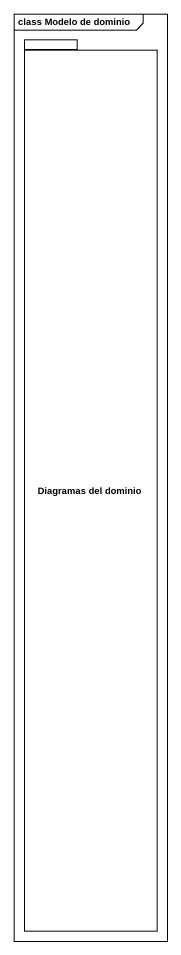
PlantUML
@startuml
mainframe class Modelo de dominio
package "Diagramas del dominio" as Diagramas_del_dominio {
}
@enduml
